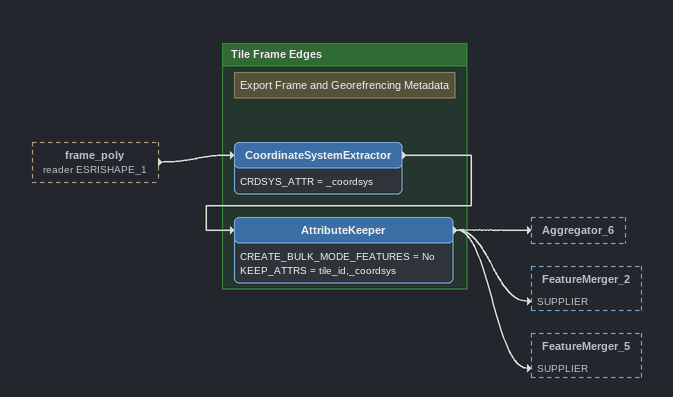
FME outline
frame_poly (reader ESRISHAPE_1) [outside]
    -> CoordinateSystemExtractor

Bookmark: Tile Frame Edges
Note: Export Frame and Georefrencing Metadata
CoordinateSystemExtractor
    CRDSYS_ATTR = _coordsys
    -> AttributeKeeper
AttributeKeeper
    CREATE_BULK_MODE_FEATURES = No
    KEEP_ATTRS = tile_id,_coordsys
    -> Aggregator_6
    -> FeatureMerger_2 [SUPPLIER]
    -> FeatureMerger_5 [SUPPLIER]
